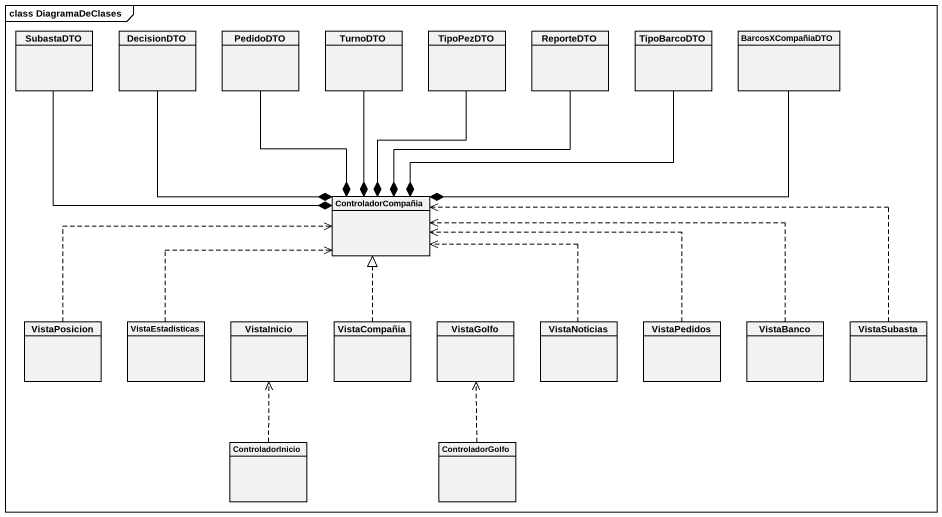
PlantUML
@startuml
mainframe class DiagramaDeClases
hide circle
hide empty members
class SubastaDTO
class DecisionDTO
class PedidoDTO
class TurnoDTO
class TipoPezDTO
class ReporteDTO
class TipoBarcoDTO
class BarcosXCompañiaDTO
class ControladorCompañia
class VistaPosicion
class VistaEstadisticas
class VistaInicio
class VistaCompañia
class VistaGolfo
class VistaNoticias
class VistaPedidos
class VistaBanco
class VistaSubasta
class ControladorInicio
class ControladorGolfo
SubastaDTO -right-* ControladorCompañia
DecisionDTO --* ControladorCompañia
PedidoDTO --* ControladorCompañia
TurnoDTO --* ControladorCompañia
TipoPezDTO --* ControladorCompañia
ReporteDTO --* ControladorCompañia
TipoBarcoDTO -left-* ControladorCompañia
BarcosXCompañiaDTO -left-* ControladorCompañia
VistaPosicion .right.> ControladorCompañia
VistaEstadisticas .right.> ControladorCompañia
VistaCompañia .up.|> ControladorCompañia
VistaNoticias .up.> ControladorCompañia
VistaPedidos .left.> ControladorCompañia
VistaBanco .left.> ControladorCompañia
VistaSubasta .left.> ControladorCompañia
ControladorInicio .up.> VistaInicio
ControladorGolfo .up.> VistaGolfo
@enduml
